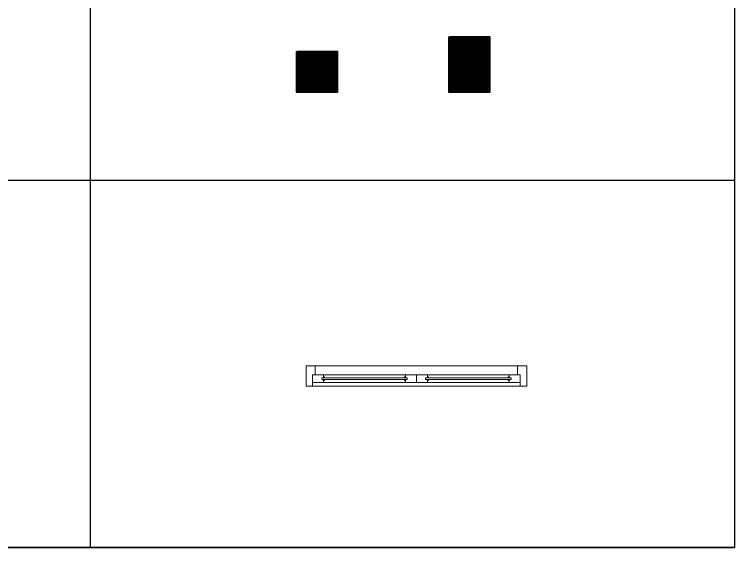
# Model space of a CAD drawing. Extents: x 597247 to 597986, y 2301157 to 2301524.
# Drawn here: x 597932.97 to 597957.16, y 2301353.56 to 2301371.48 of the extents above; entities that cross this region are included whole.
import ezdxf

# ---------------------------------------------------------------- set-up
doc = ezdxf.new("R2010")
doc.units = 0
doc.header["$MEASUREMENT"] = 0
doc.layers.get('0').update_dxf_attribs({"color": 8, "linetype": 'CONTINUOUS', "lineweight": 9})
for name, color, linetype, lineweight in [('ISO', 153, 'CONTINUOUS', 13), ('LC Net dam2', 6, 'CONTINUOUS', 40), ('LC Net thay', 7, 'CONTINUOUS', 25)]:
    doc.layers.add(name, color=color, linetype=linetype, lineweight=lineweight)
pattern_1 = [(45, (-578322.5, -40390.5), (-0.8838834765, 0.8838834765), [])]

# ---------------------------------------------------------------- blocks, each defined once
blk = doc.blocks.new('*U47')
for p, q in [((35, 0), (1165, 0)), ((660, -20), (1105, -20)), ((660, -60), (1105, -60)), ((50, -110), (1150, -110))]:
    blk.add_line(p, q)
at = {"color": 8, "lineweight": 5}
for p, q in [((95, -20), (540, -20)), ((95, -35), (540, -35)), ((660, -20), (1105, -20)), ((660, -35), (1105, -35)), ((95, -45), (540, -45)), ((95, -60), (540, -60)), ((660, -45), (1105, -45)), ((660, -60), (1105, -60))]:
    blk.add_line(p, q, dxfattribs=at)
for points in [[(0, 0), (35, 0), (35, -60), (50, -60), (50, -110), (0, -110), (0, 0)], [(1200, 0), (1165, 0), (1165, -60), (1150, -60), (1150, -110), (1200, -110), (1200, 0)], [(660, -45), (660, -60), (600, -60), (600, -20), (660, -20), (660, -35), (650, -35), (650, -45), (660, -45)], [(1105, -45), (1105, -60), (1165, -60), (1165, -20), (1105, -20), (1105, -35), (1115, -35), (1115, -45), (1105, -45)]]:
    blk.add_lwpolyline(points)
for points in [[(35, -20), (95, -20), (95, -35), (85, -35), (85, -45), (95, -45), (95, -60), (35, -60)], [(600, -20), (540, -20), (540, -35), (550, -35), (550, -45), (540, -45), (540, -60), (600, -60)]]:
    blk.add_lwpolyline(points, close=True)
for points in [[(95, -28.8, -0.312187), (102.1, -35, -0.312187)], [(540, -28.8, 0.312187), (532.9, -35, 0.312187)], [(95, -51.2, 0.312187), (102.1, -45, 0.312187)], [(540, -51.2, -0.312187), (532.9, -45, -0.312187)]]:
    blk.add_lwpolyline(points, format="xyb", dxfattribs=at)
for centre, start, end in [((659.1, -37), 14.2151, 83.5658), ((1105.9, -37), 96.4342, 165.7849), ((659.1, -43), 276.4342, 345.7849), ((1105.9, -43), 194.2151, 263.5658)]:
    blk.add_arc(centre, 8.25, start, end, dxfattribs=at)
blk = doc.blocks.new('cot 22')
at = {"layer": 'LC Net dam2', "lineweight": 5, "ltscale": 2}
h = blk.add_hatch(dxfattribs=at)
h.set_pattern_fill('ANSI31', color=251, scale=10)
h.set_pattern_definition(pattern_1)
h.paths.add_polyline_path([(220, 0), (220, 220), (0, 220), (0, 0)])
blk.add_line((0, 0), (220, 220), dxfattribs=at)
at = {"layer": 'LC Net dam2', "ltscale": 2}
blk.add_lwpolyline([(0, 220), (220, 220), (220, 0), (0, 0)], close=True, dxfattribs=at)
blk = doc.blocks.new('cot 30')
at = {"layer": 'LC Net dam2', "lineweight": 5, "ltscale": 2}
h = blk.add_hatch(dxfattribs=at)
h.set_pattern_fill('ANSI31', color=251, scale=10)
h.set_pattern_definition(pattern_1)
h.paths.add_polyline_path([(220, 0), (220, 300), (0, 300), (0, 0)])
for p, q in [((110, 300), (110, 0)), ((0, 110), (220, 110))]:
    blk.add_line(p, q, dxfattribs=at)
at = {"layer": 'LC Net dam2', "ltscale": 2}
blk.add_lwpolyline([(0, 300), (220, 300), (220, 0), (0, 0)], close=True, dxfattribs=at)

msp = doc.modelspace()

# ---------------------------------------------------------------- linework, layer by layer
at = {"layer": 'LC Net thay'}
for p, q in [((597935.516, 2301394.403), (597935.516, 2301353.562)), ((597882.439, 2301365.907), (597957.163, 2301365.907)), ((597882.439, 2301353.562), (597957.163, 2301353.562))]:
    msp.add_line(p, q, dxfattribs=at)
msp.add_lwpolyline([(597882.439, 2301509.639), (597957.163, 2301509.639), (597957.163, 2301353.562), (597882.439, 2301353.562)], close=True, dxfattribs=at)

# ---------------------------------------------------------------- block references
at = {"layer": 'ISO', "xscale": -0.006177110545114699, "yscale": 0.006177110545114699, "zscale": 0.006177110545114699, "rotation": 180}
msp.add_blockref('*U47', (597942.769, 2301358.992), dxfattribs=at)
at = {"layer": 'LC Net dam2', "xscale": 0.006177110545114699, "yscale": 0.006177110545114699, "zscale": 0.006177110545114699}
for name, p in [('cot 30', (597947.57, 2301368.873)), ('cot 22', (597942.458, 2301368.873))]:
    msp.add_blockref(name, p, dxfattribs=at)

doc.saveas('drawing.dxf')
